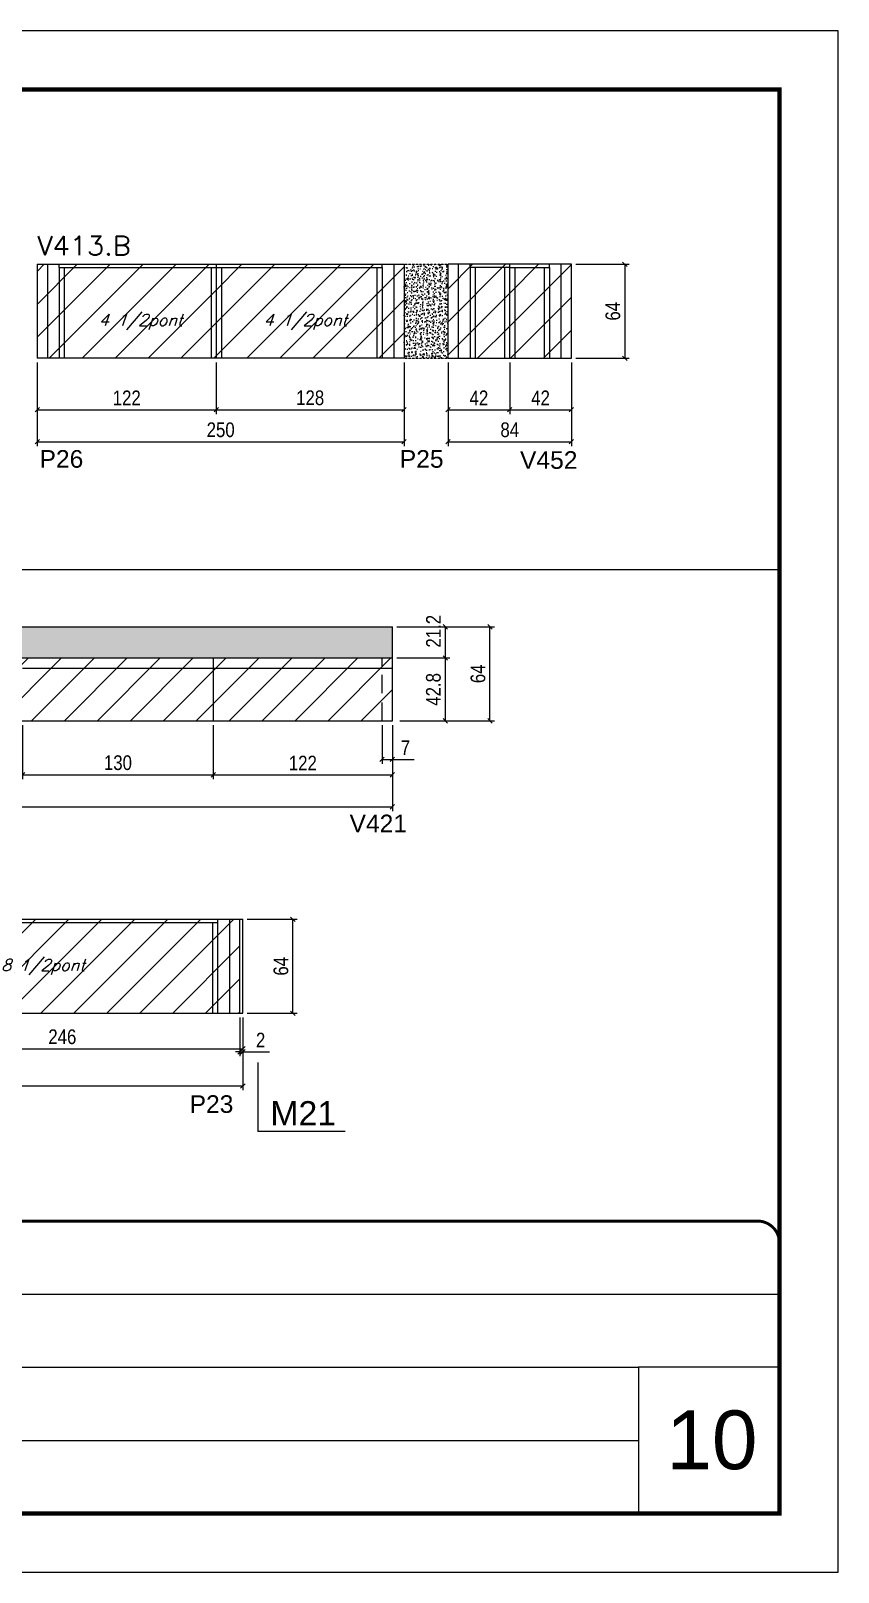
# Model space of a CAD drawing. Extents: x 137137 to 143418, y 10464 to 34486.
# Drawn here: x 139671 to 140221, y 31139 to 32189 of the extents above; entities that cross this region are included whole.
import ezdxf

# ---------------------------------------------------------------- set-up
doc = ezdxf.new("R2010")
doc.units = 0
for name, pattern in [('CONTINUO', [0]), ('DASHED', [0.75, 0.5, -0.25]), ('HIDDEN', [0.375, 0.25, -0.125])]:
    doc.linetypes.add(name, pattern=pattern)
for name, color, linetype in [('5', 5, 'Continuous'), ('COTA', 241, 'Continuous'), ('NOMENCLATURA', 7, 'Continuous'), ('Painéis', 200, 'Continuous'), ('Reaproveitamento', 251, 'Continuous'), ('SARR_2.2x7', 40, 'Continuous'), ('SARR_3.5x7', 81, 'Continuous'), ('texto', 7, 'Continuous')]:
    doc.layers.add(name, color=color, linetype=linetype)
for name, color, linetype, lineweight in [('CARIMBO', 255, 'Continuous', 9), ('Folhas', 255, 'Continuous', 9), ('Sarr 2.2x7', 40, 'Continuous', 9), ('SARRAFO DE PRESSAO', 251, 'DASHED', 9), ('Texto Seção', 7, 'Continuous', 15)]:
    doc.layers.add(name, color=color, linetype=linetype, lineweight=lineweight)
doc.styles.add('ARIAL', font='arial.ttf')
doc.styles.add('COTA TECNICA', font='techl___.ttf', dxfattribs={"height": 10})
doc.styles.add('COTA TECNICA-50', font='techl___.ttf', dxfattribs={"height": 9})
doc.styles.add('REGUA-120', font='ROMANS.shx', dxfattribs={"height": 15})
doc.styles.add('Romans', font='romans.shx')
doc.styles.get("Standard").update_dxf_attribs({"font": 'arial.ttf'})
doc.dimstyles.new('COTA PAINEL-50', dxfattribs={"dimtxt": 9, "dimasz": 3, "dimexe": 3, "dimexo": 3, "dimgap": 3, "dimtad": 1, "dimdec": 1, "dimzin": 12, "dimdsep": 46, "dimtxsty": 'COTA TECNICA-50', "dimblk1": 'OBLIQUE', "dimblk2": 'OBLIQUE', "dimsah": 1, "dimcen": 0.9, "dimclrd": 4, "dimclre": 4, "dimclrt": 240, "dimadec": 1, "dimazin": 3, "dimtfac": 1, "dimtdec": 1, "dimtmove": 0, "dimatfit": 3, "dimfxl": 1, "dimtolj": 1, "dimtzin": 12, "dimarcsym": 0})
doc.dimstyles.new('PAINEL', dxfattribs={"dimtxt": 10, "dimasz": 3, "dimexe": 3, "dimexo": 3, "dimgap": 3, "dimtad": 1, "dimdec": 1, "dimzin": 12, "dimdsep": 46, "dimtxsty": 'COTA TECNICA', "dimblk1": 'OBLIQUE', "dimblk2": 'OBLIQUE', "dimsah": 1, "dimcen": 0.9, "dimclrd": 4, "dimclre": 4, "dimclrt": 240, "dimadec": 1, "dimazin": 3, "dimtfac": 1, "dimtdec": 1, "dimtmove": 0, "dimatfit": 3, "dimfxl": 1, "dimtolj": 1, "dimtzin": 12, "dimarcsym": 0})
pattern_1 = [(45, (6477.467, -1491.911), (-11.2253202, 11.2253202), [])]

# ---------------------------------------------------------------- blocks, each defined once
blk = doc.blocks.new('9999999999')
at = {"color": 30, "linetype": 'CONTINUO'}
for p, q in [((98564.6, 34379.6), (99584, 34379.6)), ((98564.6, 34329.8), (99488, 34329.8)), ((99584, 34329.8), (99488, 34329.8)), ((99488, 34329.8), (99488, 34230.2)), ((98564.6, 34280), (99488, 34280))]:
    blk.add_line(p, q, dxfattribs=at)
at = {"color": 30, "linetype": 'CONTINUO', "const_width": 2}
blk.add_lwpolyline([(99584, 34230.2), (99584, 34414.4, 0.414214), (99569, 34429.4), (98229, 34429.4, 0.414214), (98214, 34414.4), (98214, 34245.2, 0.414214), (98229, 34230.2), (99584, 34230.2)], format="xyb", dxfattribs=at)
at = {"layer": 'Folhas'}
blk.add_lwpolyline([(98139, 34190.2), (99624, 34190.2), (99624, 35240.2), (98139, 35240.2)], close=True, dxfattribs=at)
at = {"layer": 'Folhas', "color": 30, "const_width": 3}
blk.add_lwpolyline([(98214, 34230.2), (99584, 34230.2), (99584, 35200.2), (98214, 35200.2)], close=True, dxfattribs=at)
blk = doc.blocks.new('_Oblique')
at = {"color": 0, "linetype": 'ByBlock', "lineweight": -2}
blk.add_line((-0.5, -0.5), (0.5, 0.5), dxfattribs=at)
blk = doc.blocks.new('*D303')
at = {"layer": 'COTA', "color": 4, "linetype": 'ByBlock', "lineweight": -2, "transparency": 16777216}
for p, q in [((139675, 31962.6), (139675, 31927.5)), ((139797, 31962.6), (139797, 31927.5)), ((139675, 31930.5), (139797, 31930.5))]:
    blk.add_line(p, q, dxfattribs=at)
at = {"layer": 'Defpoints', "color": 0, "linetype": 'ByBlock', "transparency": 16777216}
for p in [(139675, 31965.6), (139797, 31965.6), (139797, 31930.5)]:
    blk.add_point(p, dxfattribs=at)
at = {"layer": 'COTA', "color": 4, "linetype": 'ByBlock', "lineweight": -2, "transparency": 16777216, "xscale": 3, "yscale": 3, "zscale": 3, "rotation": 180}
blk.add_blockref('_Oblique', (139675, 31930.5), dxfattribs=at)
at = {"layer": 'COTA', "color": 4, "linetype": 'ByBlock', "lineweight": -2, "transparency": 16777216, "xscale": 3, "yscale": 3, "zscale": 3}
blk.add_blockref('_Oblique', (139797, 31930.5), dxfattribs=at)
at = {"layer": 'COTA', "color": 240, "linetype": 'ByBlock', "transparency": 16777216, "insert": (139736, 31938.6), "char_height": 10, "attachment_point": 5, "style": 'COTA TECNICA'}
blk.add_mtext('\\A1;122', dxfattribs=at)
blk = doc.blocks.new('*D304')
at = {"layer": 'COTA', "color": 4, "linetype": 'ByBlock', "lineweight": -2, "transparency": 16777216}
for p, q in [((139797, 31962.6), (139797, 31927.5)), ((139925, 31962.6), (139925, 31927.5)), ((139797, 31930.5), (139925, 31930.5))]:
    blk.add_line(p, q, dxfattribs=at)
at = {"layer": 'Defpoints', "color": 0, "linetype": 'ByBlock', "transparency": 16777216}
for p in [(139797, 31965.6), (139925, 31965.6), (139925, 31930.5)]:
    blk.add_point(p, dxfattribs=at)
at = {"layer": 'COTA', "color": 4, "linetype": 'ByBlock', "lineweight": -2, "transparency": 16777216, "xscale": 3, "yscale": 3, "zscale": 3, "rotation": 180}
blk.add_blockref('_Oblique', (139797, 31930.5), dxfattribs=at)
at = {"layer": 'COTA', "color": 4, "linetype": 'ByBlock', "lineweight": -2, "transparency": 16777216, "xscale": 3, "yscale": 3, "zscale": 3}
blk.add_blockref('_Oblique', (139925, 31930.5), dxfattribs=at)
at = {"layer": 'COTA', "color": 240, "linetype": 'ByBlock', "transparency": 16777216, "insert": (139861, 31938.6), "char_height": 10, "attachment_point": 5, "style": 'COTA TECNICA'}
blk.add_mtext('\\A1;128', dxfattribs=at)
blk = doc.blocks.new('*D305')
at = {"layer": 'COTA', "color": 4, "linetype": 'ByBlock', "lineweight": -2, "transparency": 16777216}
for p, q in [((139955, 31962.6), (139955, 31927.5)), ((139997, 31962.6), (139997, 31927.5)), ((139955, 31930.5), (139997, 31930.5))]:
    blk.add_line(p, q, dxfattribs=at)
at = {"layer": 'Defpoints', "color": 0, "linetype": 'ByBlock', "transparency": 16777216}
for p in [(139955, 31965.6), (139997, 31965.6), (139997, 31930.5)]:
    blk.add_point(p, dxfattribs=at)
at = {"layer": 'COTA', "color": 4, "linetype": 'ByBlock', "lineweight": -2, "transparency": 16777216, "xscale": 3, "yscale": 3, "zscale": 3, "rotation": 180}
blk.add_blockref('_Oblique', (139955, 31930.5), dxfattribs=at)
at = {"layer": 'COTA', "color": 4, "linetype": 'ByBlock', "lineweight": -2, "transparency": 16777216, "xscale": 3, "yscale": 3, "zscale": 3}
blk.add_blockref('_Oblique', (139997, 31930.5), dxfattribs=at)
at = {"layer": 'COTA', "color": 240, "linetype": 'ByBlock', "transparency": 16777216, "insert": (139976, 31938.6), "char_height": 10, "attachment_point": 5, "style": 'COTA TECNICA'}
blk.add_mtext('\\A1;42', dxfattribs=at)
blk = doc.blocks.new('*D306')
at = {"layer": 'COTA', "color": 4, "linetype": 'ByBlock', "lineweight": -2, "transparency": 16777216}
for p, q in [((139997, 31962.6), (139997, 31927.5)), ((140039, 31962.6), (140039, 31927.5)), ((139997, 31930.5), (140039, 31930.5))]:
    blk.add_line(p, q, dxfattribs=at)
at = {"layer": 'Defpoints', "color": 0, "linetype": 'ByBlock', "transparency": 16777216}
for p in [(139997, 31965.6), (140039, 31965.6), (140039, 31930.5)]:
    blk.add_point(p, dxfattribs=at)
at = {"layer": 'COTA', "color": 4, "linetype": 'ByBlock', "lineweight": -2, "transparency": 16777216, "xscale": 3, "yscale": 3, "zscale": 3, "rotation": 180}
blk.add_blockref('_Oblique', (139997, 31930.5), dxfattribs=at)
at = {"layer": 'COTA', "color": 4, "linetype": 'ByBlock', "lineweight": -2, "transparency": 16777216, "xscale": 3, "yscale": 3, "zscale": 3}
blk.add_blockref('_Oblique', (140039, 31930.5), dxfattribs=at)
at = {"layer": 'COTA', "color": 240, "linetype": 'ByBlock', "transparency": 16777216, "insert": (140018, 31938.6), "char_height": 10, "attachment_point": 5, "style": 'COTA TECNICA'}
blk.add_mtext('\\A1;42', dxfattribs=at)
blk = doc.blocks.new('*D313')
at = {"layer": 'COTA', "color": 4, "linetype": 'ByBlock', "lineweight": -2, "transparency": 16777216}
for p, q in [((140042, 32029.6), (140078.4, 32029.6)), ((140075.4, 32029.6), (140075.4, 31965.6)), ((140042, 31965.6), (140078.4, 31965.6))]:
    blk.add_line(p, q, dxfattribs=at)
at = {"layer": 'Defpoints', "color": 0, "linetype": 'ByBlock', "transparency": 16777216}
for p in [(140039, 32029.6), (140039, 31965.6), (140075.4, 31965.6)]:
    blk.add_point(p, dxfattribs=at)
at = {"layer": 'COTA', "color": 4, "linetype": 'ByBlock', "lineweight": -2, "transparency": 16777216, "xscale": 3, "yscale": 3, "zscale": 3}
for p, rotation in [((140075.4, 32029.6), 90), ((140075.4, 31965.6), 270)]:
    blk.add_blockref('_Oblique', p, dxfattribs=dict(at, rotation=rotation))
at = {"layer": 'COTA', "color": 240, "linetype": 'ByBlock', "transparency": 16777216, "insert": (140067.3, 31997.6), "char_height": 10, "attachment_point": 5, "rotation": 90, "style": 'COTA TECNICA'}
blk.add_mtext('\\A1;64', dxfattribs=at)
blk = doc.blocks.new('*D352')
at = {"layer": 'COTA', "color": 4, "linetype": 'ByBlock', "lineweight": -2, "transparency": 16777216}
for p, q in [((139675, 31962.6), (139675, 31905.7)), ((139925, 31962.6), (139925, 31905.7)), ((139675, 31908.7), (139925, 31908.7))]:
    blk.add_line(p, q, dxfattribs=at)
at = {"layer": 'Defpoints', "color": 0, "linetype": 'ByBlock', "transparency": 16777216}
for p in [(139675, 31965.6), (139925, 31965.6), (139925, 31908.7)]:
    blk.add_point(p, dxfattribs=at)
at = {"layer": 'COTA', "color": 4, "linetype": 'ByBlock', "lineweight": -2, "transparency": 16777216, "xscale": 3, "yscale": 3, "zscale": 3, "rotation": 180}
blk.add_blockref('_Oblique', (139675, 31908.7), dxfattribs=at)
at = {"layer": 'COTA', "color": 4, "linetype": 'ByBlock', "lineweight": -2, "transparency": 16777216, "xscale": 3, "yscale": 3, "zscale": 3}
blk.add_blockref('_Oblique', (139925, 31908.7), dxfattribs=at)
at = {"layer": 'COTA', "color": 240, "linetype": 'ByBlock', "transparency": 16777216, "insert": (139800, 31916.8), "char_height": 10, "attachment_point": 5, "style": 'COTA TECNICA'}
blk.add_mtext('\\A1;250', dxfattribs=at)
blk = doc.blocks.new('*D353')
at = {"layer": 'COTA', "color": 4, "linetype": 'ByBlock', "lineweight": -2, "transparency": 16777216}
for p, q in [((139955, 31962.6), (139955, 31905.7)), ((140039, 31962.6), (140039, 31905.7)), ((139955, 31908.7), (140039, 31908.7))]:
    blk.add_line(p, q, dxfattribs=at)
at = {"layer": 'Defpoints', "color": 0, "linetype": 'ByBlock', "transparency": 16777216}
for p in [(139955, 31965.6), (140039, 31965.6), (140039, 31908.7)]:
    blk.add_point(p, dxfattribs=at)
at = {"layer": 'COTA', "color": 4, "linetype": 'ByBlock', "lineweight": -2, "transparency": 16777216, "xscale": 3, "yscale": 3, "zscale": 3, "rotation": 180}
blk.add_blockref('_Oblique', (139955, 31908.7), dxfattribs=at)
at = {"layer": 'COTA', "color": 4, "linetype": 'ByBlock', "lineweight": -2, "transparency": 16777216, "xscale": 3, "yscale": 3, "zscale": 3}
blk.add_blockref('_Oblique', (140039, 31908.7), dxfattribs=at)
at = {"layer": 'COTA', "color": 240, "linetype": 'ByBlock', "transparency": 16777216, "insert": (139997, 31916.8), "char_height": 10, "attachment_point": 5, "style": 'COTA TECNICA'}
blk.add_mtext('\\A1;84', dxfattribs=at)
blk = doc.blocks.new('*D340')
at = {"layer": 'COTA', "color": 4, "linetype": 'ByBlock', "lineweight": -2, "transparency": 16777216}
for p, q in [((139818.1, 31583.4), (139852.2, 31583.4)), ((139849.2, 31519.4), (139849.2, 31583.4)), ((139818.1, 31519.4), (139852.2, 31519.4))]:
    blk.add_line(p, q, dxfattribs=at)
at = {"layer": 'Defpoints', "color": 0, "linetype": 'ByBlock', "transparency": 16777216}
for p in [(139815.1, 31583.4), (139849.2, 31583.4), (139815.1, 31519.4)]:
    blk.add_point(p, dxfattribs=at)
at = {"layer": 'COTA', "color": 4, "linetype": 'ByBlock', "lineweight": -2, "transparency": 16777216, "xscale": 3, "yscale": 3, "zscale": 3}
for p, rotation in [((139849.2, 31583.4), 90), ((139849.2, 31519.4), 270)]:
    blk.add_blockref('_Oblique', p, dxfattribs=dict(at, rotation=rotation))
at = {"layer": 'COTA', "color": 240, "linetype": 'ByBlock', "transparency": 16777216, "insert": (139841.1, 31551.4), "char_height": 10, "attachment_point": 5, "rotation": 90, "style": 'COTA TECNICA'}
blk.add_mtext('\\A1;64', dxfattribs=at)
blk = doc.blocks.new('*D341')
at = {"layer": 'COTA', "color": 4, "linetype": 'ByBlock', "lineweight": -2, "transparency": 16777216}
for p, q in [((139569.1, 31516.4), (139569.1, 31492.2)), ((139815.1, 31516.4), (139815.1, 31492.2)), ((139569.1, 31495.2), (139815.1, 31495.2))]:
    blk.add_line(p, q, dxfattribs=at)
at = {"layer": 'Defpoints', "color": 0, "linetype": 'ByBlock', "transparency": 16777216}
for p in [(139569.1, 31519.4), (139815.1, 31519.4), (139815.1, 31495.2)]:
    blk.add_point(p, dxfattribs=at)
at = {"layer": 'COTA', "color": 4, "linetype": 'ByBlock', "lineweight": -2, "transparency": 16777216, "xscale": 3, "yscale": 3, "zscale": 3, "rotation": 180}
blk.add_blockref('_Oblique', (139569.1, 31495.2), dxfattribs=at)
at = {"layer": 'COTA', "color": 4, "linetype": 'ByBlock', "lineweight": -2, "transparency": 16777216, "xscale": 3, "yscale": 3, "zscale": 3}
blk.add_blockref('_Oblique', (139815.1, 31495.2), dxfattribs=at)
at = {"layer": 'COTA', "color": 240, "linetype": 'ByBlock', "transparency": 16777216, "insert": (139692.1, 31503.3), "char_height": 10, "attachment_point": 5, "style": 'COTA TECNICA'}
blk.add_mtext('\\A1;246', dxfattribs=at)
blk = doc.blocks.new('*D356')
at = {"layer": 'COTA', "color": 4, "linetype": 'ByBlock', "lineweight": -2, "transparency": 16777216}
for p, q in [((139813.1, 31516.4), (139813.1, 31490.1)), ((139815.1, 31516.4), (139815.1, 31490.1)), ((139813.1, 31493.1), (139810.1, 31493.1)), ((139813.1, 31493.1), (139815.1, 31493.1)), ((139815.1, 31493.1), (139833.2, 31493.1))]:
    blk.add_line(p, q, dxfattribs=at)
at = {"layer": 'Defpoints', "color": 0, "linetype": 'ByBlock', "transparency": 16777216}
for p in [(139813.1, 31519.4), (139815.1, 31519.4), (139815.1, 31493.1)]:
    blk.add_point(p, dxfattribs=at)
at = {"layer": 'COTA', "color": 4, "linetype": 'ByBlock', "lineweight": -2, "transparency": 16777216, "xscale": 3, "yscale": 3, "zscale": 3}
blk.add_blockref('_Oblique', (139813.1, 31493.1), dxfattribs=at)
at = {"layer": 'COTA', "color": 4, "linetype": 'ByBlock', "lineweight": -2, "transparency": 16777216, "xscale": 3, "yscale": 3, "zscale": 3, "rotation": 180}
blk.add_blockref('_Oblique', (139815.1, 31493.1), dxfattribs=at)
at = {"layer": 'COTA', "color": 240, "linetype": 'ByBlock', "transparency": 16777216, "insert": (139827.2, 31501.1), "char_height": 10, "attachment_point": 5, "style": 'COTA TECNICA'}
blk.add_mtext('\\A1;2', dxfattribs=at)
blk = doc.blocks.new('*D247')
at = {"layer": 'COTA', "color": 4, "linetype": 'ByBlock', "lineweight": -2, "transparency": 16777216}
for p, q in [((139146, 31715.6), (139146, 31657)), ((139917, 31715.6), (139917, 31657)), ((139146, 31660), (139917, 31660))]:
    blk.add_line(p, q, dxfattribs=at)
at = {"layer": 'Defpoints', "color": 0, "linetype": 'ByBlock', "transparency": 16777216}
for p in [(139146, 31718.6), (139917, 31718.6), (139917, 31660)]:
    blk.add_point(p, dxfattribs=at)
at = {"layer": 'COTA', "color": 4, "linetype": 'ByBlock', "lineweight": -2, "transparency": 16777216, "xscale": 3, "yscale": 3, "zscale": 3, "rotation": 180}
blk.add_blockref('_Oblique', (139146, 31660), dxfattribs=at)
at = {"layer": 'COTA', "color": 4, "linetype": 'ByBlock', "lineweight": -2, "transparency": 16777216, "xscale": 3, "yscale": 3, "zscale": 3}
blk.add_blockref('_Oblique', (139917, 31660), dxfattribs=at)
at = {"layer": 'COTA', "color": 240, "linetype": 'ByBlock', "transparency": 16777216, "insert": (139531.5, 31668), "char_height": 10, "attachment_point": 5, "style": 'COTA TECNICA'}
blk.add_mtext('\\A1;771', dxfattribs=at)
blk = doc.blocks.new('*D358')
at = {"layer": 'COTA', "color": 4, "linetype": 'ByBlock', "lineweight": -2, "transparency": 16777216}
for p, q in [((139136.1, 31516.4), (139136.1, 31466.9)), ((139815.1, 31516.4), (139815.1, 31466.9)), ((139136.1, 31469.9), (139815.1, 31469.9))]:
    blk.add_line(p, q, dxfattribs=at)
at = {"layer": 'Defpoints', "color": 0, "linetype": 'ByBlock', "transparency": 16777216}
for p in [(139136.1, 31519.4), (139815.1, 31519.4), (139815.1, 31469.9)]:
    blk.add_point(p, dxfattribs=at)
at = {"layer": 'COTA', "color": 4, "linetype": 'ByBlock', "lineweight": -2, "transparency": 16777216, "xscale": 3, "yscale": 3, "zscale": 3, "rotation": 180}
blk.add_blockref('_Oblique', (139136.1, 31469.9), dxfattribs=at)
at = {"layer": 'COTA', "color": 4, "linetype": 'ByBlock', "lineweight": -2, "transparency": 16777216, "xscale": 3, "yscale": 3, "zscale": 3}
blk.add_blockref('_Oblique', (139815.1, 31469.9), dxfattribs=at)
at = {"layer": 'COTA', "color": 240, "linetype": 'ByBlock', "transparency": 16777216, "insert": (139475.6, 31477.5), "char_height": 9, "attachment_point": 5, "style": 'COTA TECNICA-50'}
blk.add_mtext('\\A1;679', dxfattribs=at)
blk = doc.blocks.new('*D249')
at = {"layer": 'COTA', "color": 4, "linetype": 'ByBlock', "lineweight": -2, "transparency": 16777216}
for p, q in [((139920, 31761.4), (139956.1, 31761.4)), ((139953.1, 31718.6), (139953.1, 31761.4)), ((139922, 31718.6), (139956.1, 31718.6))]:
    blk.add_line(p, q, dxfattribs=at)
at = {"layer": 'Defpoints', "color": 0, "linetype": 'ByBlock', "transparency": 16777216}
for p in [(139917, 31761.4), (139953.1, 31761.4), (139919, 31718.6)]:
    blk.add_point(p, dxfattribs=at)
at = {"layer": 'COTA', "color": 4, "linetype": 'ByBlock', "lineweight": -2, "transparency": 16777216, "xscale": 3, "yscale": 3, "zscale": 3}
for p, rotation in [((139953.1, 31761.4), 90), ((139953.1, 31718.6), 270)]:
    blk.add_blockref('_Oblique', p, dxfattribs=dict(at, rotation=rotation))
at = {"layer": 'COTA', "color": 240, "linetype": 'ByBlock', "transparency": 16777216, "insert": (139945, 31740), "char_height": 10, "attachment_point": 5, "rotation": 90, "style": 'COTA TECNICA'}
blk.add_mtext('\\A1;42.8', dxfattribs=at)
blk = doc.blocks.new('*D250')
at = {"layer": 'COTA', "color": 4, "linetype": 'ByBlock', "lineweight": -2, "transparency": 16777216}
for p, q in [((139920, 31782.6), (139956.1, 31782.6)), ((139953.1, 31761.4), (139953.1, 31782.6)), ((139920, 31761.4), (139956.1, 31761.4))]:
    blk.add_line(p, q, dxfattribs=at)
at = {"layer": 'Defpoints', "color": 0, "linetype": 'ByBlock', "transparency": 16777216}
for p in [(139917, 31782.6), (139953.1, 31782.6), (139917, 31761.4)]:
    blk.add_point(p, dxfattribs=at)
at = {"layer": 'COTA', "color": 4, "linetype": 'ByBlock', "lineweight": -2, "transparency": 16777216, "xscale": 3, "yscale": 3, "zscale": 3}
for p, rotation in [((139953.1, 31782.6), 90), ((139953.1, 31761.4), 270)]:
    blk.add_blockref('_Oblique', p, dxfattribs=dict(at, rotation=rotation))
at = {"layer": 'COTA', "color": 240, "linetype": 'ByBlock', "transparency": 16777216, "insert": (139945, 31779.6), "char_height": 10, "attachment_point": 5, "rotation": 90, "style": 'COTA TECNICA'}
blk.add_mtext('\\A1;21.2', dxfattribs=at)
blk = doc.blocks.new('*D251')
at = {"layer": 'COTA', "color": 4, "linetype": 'ByBlock', "lineweight": -2, "transparency": 16777216}
for p, q in [((139920, 31782.6), (139986.5, 31782.6)), ((139983.5, 31718.6), (139983.5, 31782.6)), ((139922, 31718.6), (139986.5, 31718.6))]:
    blk.add_line(p, q, dxfattribs=at)
at = {"layer": 'Defpoints', "color": 0, "linetype": 'ByBlock', "transparency": 16777216}
for p in [(139917, 31782.6), (139983.5, 31782.6), (139919, 31718.6)]:
    blk.add_point(p, dxfattribs=at)
at = {"layer": 'COTA', "color": 4, "linetype": 'ByBlock', "lineweight": -2, "transparency": 16777216, "xscale": 3, "yscale": 3, "zscale": 3}
for p, rotation in [((139983.5, 31782.6), 90), ((139983.5, 31718.6), 270)]:
    blk.add_blockref('_Oblique', p, dxfattribs=dict(at, rotation=rotation))
at = {"layer": 'COTA', "color": 240, "linetype": 'ByBlock', "transparency": 16777216, "insert": (139975.4, 31750.6), "char_height": 10, "attachment_point": 5, "rotation": 90, "style": 'COTA TECNICA'}
blk.add_mtext('\\A1;64', dxfattribs=at)
blk = doc.blocks.new('*D1145')
at = {"layer": 'COTA', "color": 4, "lineweight": -2, "ltscale": 25, "transparency": 16777216}
for p, q in [((139910, 31715.6), (139910, 31689.3)), ((139917, 31715.6), (139917, 31689.3)), ((139910, 31692.3), (139917, 31692.3)), ((139917, 31692.3), (139931.8, 31692.3))]:
    blk.add_line(p, q, dxfattribs=at)
at = {"layer": 'Defpoints', "color": 0, "ltscale": 25, "transparency": 16777216}
for p in [(139910, 31718.6), (139917, 31718.6), (139917, 31692.3)]:
    blk.add_point(p, dxfattribs=at)
at = {"layer": 'COTA', "color": 4, "lineweight": -2, "ltscale": 25, "transparency": 16777216, "xscale": 3, "yscale": 3, "zscale": 3, "rotation": 180}
blk.add_blockref('_Oblique', (139910, 31692.3), dxfattribs=at)
at = {"layer": 'COTA', "color": 4, "lineweight": -2, "ltscale": 25, "transparency": 16777216, "xscale": 3, "yscale": 3, "zscale": 3}
blk.add_blockref('_Oblique', (139917, 31692.3), dxfattribs=at)
at = {"layer": 'COTA', "color": 240, "ltscale": 25, "transparency": 16777216, "insert": (139925.9, 31700.3), "char_height": 10, "attachment_point": 5, "style": 'COTA TECNICA'}
blk.add_mtext('\\A1;7', dxfattribs=at)
blk = doc.blocks.new('*D1146')
at = {"layer": 'COTA', "color": 4, "lineweight": -2, "ltscale": 25, "transparency": 16777216}
for p, q in [((139665, 31715.6), (139665, 31678.8)), ((139795, 31715.6), (139795, 31678.8)), ((139665, 31681.8), (139795, 31681.8))]:
    blk.add_line(p, q, dxfattribs=at)
at = {"layer": 'Defpoints', "color": 0, "ltscale": 25, "transparency": 16777216}
for p in [(139665, 31718.6), (139795, 31718.6), (139795, 31681.8)]:
    blk.add_point(p, dxfattribs=at)
at = {"layer": 'COTA', "color": 4, "lineweight": -2, "ltscale": 25, "transparency": 16777216, "xscale": 3, "yscale": 3, "zscale": 3, "rotation": 180}
blk.add_blockref('_Oblique', (139665, 31681.8), dxfattribs=at)
at = {"layer": 'COTA', "color": 4, "lineweight": -2, "ltscale": 25, "transparency": 16777216, "xscale": 3, "yscale": 3, "zscale": 3}
blk.add_blockref('_Oblique', (139795, 31681.8), dxfattribs=at)
at = {"layer": 'COTA', "color": 240, "ltscale": 25, "transparency": 16777216, "insert": (139730, 31690), "char_height": 10, "attachment_point": 5, "style": 'COTA TECNICA'}
blk.add_mtext('\\A1;130', dxfattribs=at)
blk = doc.blocks.new('*D1147')
at = {"layer": 'COTA', "color": 4, "lineweight": -2, "ltscale": 25, "transparency": 16777216}
for p, q in [((139795, 31715.6), (139795, 31678.8)), ((139917, 31715.6), (139917, 31678.8)), ((139795, 31681.8), (139917, 31681.8))]:
    blk.add_line(p, q, dxfattribs=at)
at = {"layer": 'Defpoints', "color": 0, "ltscale": 25, "transparency": 16777216}
for p in [(139795, 31718.6), (139917, 31718.6), (139917, 31681.8)]:
    blk.add_point(p, dxfattribs=at)
at = {"layer": 'COTA', "color": 4, "lineweight": -2, "ltscale": 25, "transparency": 16777216, "xscale": 3, "yscale": 3, "zscale": 3, "rotation": 180}
blk.add_blockref('_Oblique', (139795, 31681.8), dxfattribs=at)
at = {"layer": 'COTA', "color": 4, "lineweight": -2, "ltscale": 25, "transparency": 16777216, "xscale": 3, "yscale": 3, "zscale": 3}
blk.add_blockref('_Oblique', (139917, 31681.8), dxfattribs=at)
at = {"layer": 'COTA', "color": 240, "ltscale": 25, "transparency": 16777216, "insert": (139856, 31689.8), "char_height": 10, "attachment_point": 5, "style": 'COTA TECNICA'}
blk.add_mtext('\\A1;122', dxfattribs=at)

msp = doc.modelspace()

# ---------------------------------------------------------------- hatches: boundary and pattern name
at = {"layer": 'COTA', "linetype": 'ByBlock'}
h = msp.add_hatch(dxfattribs=at)
h.set_pattern_fill('AR-CONC', color=256, scale=0.03)
h.set_pattern_definition([(50, (6477.467, -1491.9113), (5.46554007, -0.47817257), [0.5715, -6.2865]), (355, (6477.467, -1491.9113), (-1.05730264, 5.73170536), [0.4572, -5.02921753]), (100.4514447, (6477.9223, -1491.951), (4.40823741, 5.25353256), [0.48570026, -5.34270734]), (46.1842, (6477.467, -1490.387), (8.13237123, -1.26126984), [0.85725, -9.42975]), (96.6355576, (6478.1446, -1490.4924), (7.122124, 7.42278374), [0.7285507, -8.01406824]), (351.184151, (6477.467, -1490.387), (7.122124, 7.42278374), [0.685799, -7.54379196]), (21, (6478.229, -1490.7683), (4.54843174, -3.06795595), [0.5715, -6.2865]), (326, (6478.229, -1490.7683), (1.85406085, 5.52563898), [0.4572, -5.0292]), (71.451445, (6478.608, -1491.024), (6.40249258, 2.45768307), [0.48570026, -5.34269813]), (37.5, (6477.4669, -1491.9113), (0.092658098, 2.536651166), [0, -4.96824, 0, -5.1054, 0, -5.04825]), (7.5, (6477.4669, -1491.9113), (2.004589875, 3.005417245), [0, -2.91084, 0, -4.85394, 0, -1.92405]), (327.5, (6475.7676, -1491.9113), (4.067717855, -0.17186232), [0, -1.905, 0, -5.9436, 0, -7.8867]), (317.5, (6475.0056, -1491.9113), (4.44387544, 0.76279473), [0, -2.4765, 0, -3.94716, 0, -5.6007])])
h.paths.add_polyline_path([(139924.97, 31965.59), (139954.97, 31965.59), (139954.97, 32029.59), (139924.97, 32029.59)])
h = msp.add_hatch(dxfattribs=at)
h.set_pattern_fill('AR-CONC', color=256, scale=0.03)
h.set_pattern_definition([(50, (-52330.6717, -1152.686), (5.46554007, -0.47817257), [0.5715, -6.2865]), (355, (-52330.672, -1152.686), (-1.05730264, 5.73170536), [0.4572, -5.02921753]), (100.4514447, (-52330.2163, -1152.726), (4.40823741, 5.25353256), [0.48570026, -5.34270734]), (46.1842, (-52330.672, -1151.162), (8.13237123, -1.26126984), [0.85725, -9.42975]), (96.6355576, (-52329.994, -1151.267), (7.12212402, 7.42278374), [0.7285507, -8.01406824]), (351.184151, (-52330.672, -1151.162), (7.12212402, 7.42278374), [0.685799, -7.54379196]), (21, (-52329.9097, -1151.543), (4.54843174, -3.06795595), [0.5715, -6.2865]), (326, (-52329.91, -1151.543), (1.85406085, 5.52563898), [0.4572, -5.0292]), (71.451445, (-52329.5307, -1151.7986), (6.40249258, 2.45768307), [0.48570026, -5.34269813]), (37.5, (-52330.6717, -1152.6859), (0.092658098, 2.536651166), [0, -4.96824, 0, -5.1054, 0, -5.04825]), (7.5, (-52330.6717, -1152.686), (2.004589875, 3.005417245), [0, -2.91084, 0, -4.85394, 0, -1.92405]), (327.5, (-52332.371, -1152.6859), (4.067717855, -0.17186232), [0, -1.905, 0, -5.9436, 0, -7.8867]), (317.5, (-52333.133, -1152.686), (4.44387544, 0.76279473), [0, -2.4765, 0, -3.94716, 0, -5.6007])])
h.paths.add_polyline_path([(139917.04, 31782.6), (139146.02, 31782.6), (139146.02, 31761.4), (139917.04, 31761.4)])
at = {"layer": 'Reaproveitamento', "linetype": 'ByBlock'}
h = msp.add_hatch(dxfattribs=at)
h.set_pattern_fill('ANSI31', color=256, scale=5)
h.set_pattern_definition(pattern_1)
h.paths.add_polyline_path([(139674.97, 32029.59), (139674.97, 31965.59), (139796.97, 31965.59), (139796.97, 32029.59)])
h = msp.add_hatch(dxfattribs=at)
h.set_pattern_fill('ANSI31', color=256, scale=5)
h.set_pattern_definition(pattern_1)
h.paths.add_polyline_path([(139796.97, 32029.59), (139796.97, 31965.59), (139924.97, 31965.59), (139924.97, 32029.59)])
h = msp.add_hatch(dxfattribs=at)
h.set_pattern_fill('ANSI31', color=256, scale=5)
h.set_pattern_definition(pattern_1)
h.paths.add_polyline_path([(139954.97, 31965.59), (139996.97, 31965.59), (139996.97, 32029.59), (139954.97, 32029.59)])
h = msp.add_hatch(dxfattribs=at)
h.set_pattern_fill('ANSI31', color=256, scale=5)
h.set_pattern_definition(pattern_1)
h.paths.add_polyline_path([(139996.97, 31965.59), (140038.97, 31965.59), (140038.97, 32029.59), (139996.97, 32029.59)])
h = msp.add_hatch(dxfattribs=at)
h.set_pattern_fill('ANSI31', color=256, scale=5)
h.set_pattern_definition([(45, (7966.012, 75.967), (-11.2253202, 11.2253202), [])])
h.paths.add_polyline_path([(139917.03, 31718.6), (139917.03, 31761.4), (139421.03, 31761.4), (139421.03, 31718.6)])
h.paths.add_polyline_path([(139463.73, 31731.61), (139537.82, 31731.61), (139543.32, 31747.59), (139469.23, 31747.59)], flags=16)
h = msp.add_hatch(dxfattribs=at)
h.set_pattern_fill('ANSI31', color=256, scale=5)
h.set_pattern_definition([(45, (7988.111, 72.105), (-11.2253202, 11.2253202), [])])
h.paths.add_polyline_path([(139569.13, 31583.4), (139569.13, 31519.4), (139813.13, 31519.4), (139813.13, 31583.4)])
h.paths.add_polyline_path([(139642.64, 31542.92), (139710.26, 31542.92), (139715.76, 31558.89), (139648.14, 31558.89)], flags=24)

# ---------------------------------------------------------------- linework, layer by layer
at = {"layer": 'COTA', "linetype": 'DASHED', "ltscale": 0.3}
for p, q in [((139924.97, 32029.59), (139954.97, 32029.59)), ((139924.97, 31965.59), (139954.97, 31965.59))]:
    msp.add_line(p, q, dxfattribs=at)
at = {"layer": 'COTA', "linetype": 'ByBlock'}
for p, q in [((140180.79, 31821.52), (138810.79, 31821.52)), ((139195, 31782.6), (139917.04, 31782.6)), ((139917.04, 31761.4), (139917.04, 31782.6))]:
    msp.add_line(p, q, dxfattribs=at)
at = {"layer": 'NOMENCLATURA', "linetype": 'Continuous'}
for p in [(139825.33, 31485.88), (139884.94, 31438.8)]:
    msp.add_line(p, (139825.33, 31438.8), dxfattribs=at)
at = {"layer": 'Painéis', "linetype": 'ByBlock'}
for p, q in [((139674.97, 32029.59), (139924.97, 32029.59)), ((139674.97, 32029.59), (139674.97, 31965.59)), ((139796.97, 32029.59), (139796.97, 31965.59)), ((139924.97, 32029.59), (139924.97, 31965.59)), ((139954.97, 31965.59), (139954.97, 32029.59)), ((140038.97, 32029.59), (139954.97, 32029.59)), ((139996.97, 31965.59), (139996.97, 32029.59)), ((140038.97, 31965.59), (140038.97, 32029.59)), ((139924.97, 31965.59), (139674.97, 31965.59)), ((139954.97, 31965.59), (140038.97, 31965.59)), ((139146.02, 31761.4), (139917.03, 31761.4)), ((139795.03, 31718.6), (139795.03, 31761.4)), ((139917.03, 31718.6), (139917.03, 31761.4)), ((139146.02, 31718.6), (139917.03, 31718.6)), ((139136.12, 31583.4), (139815.13, 31583.4)), ((139813.13, 31519.4), (139813.13, 31583.4)), ((139815.13, 31519.4), (139815.13, 31583.4)), ((139136.12, 31519.4), (139815.13, 31519.4))]:
    msp.add_line(p, q, dxfattribs=at)
at = {"layer": 'Sarr 2.2x7'}
msp.add_line((139806.13, 31583.4), (139806.13, 31519.4), dxfattribs=at)
at = {"layer": 'SARR_2.2x7', "linetype": 'Continuous', "ltscale": 50}
for p, q in [((139681.97, 32029.59), (139681.97, 31965.59)), ((139689.97, 32027.39), (139689.97, 32029.59)), ((139689.97, 32027.39), (139796.97, 32027.39)), ((139796.97, 32027.39), (139909.97, 32027.39)), ((139909.97, 32027.39), (139909.97, 32029.59)), ((139917.97, 32029.59), (139917.97, 31965.59)), ((139961.97, 31965.59), (139961.97, 32029.59)), ((139969.97, 32027.39), (139969.97, 32029.59)), ((139996.97, 32027.39), (139969.97, 32027.39)), ((139996.97, 32027.39), (140023.97, 32027.39)), ((140023.97, 32027.39), (140023.97, 32029.59)), ((140031.97, 31965.59), (140031.97, 32029.59)), ((139569.13, 31581.2), (139798.13, 31581.2)), ((139798.13, 31581.2), (139798.13, 31583.4))]:
    msp.add_line(p, q, dxfattribs=at)
at = {"layer": 'SARR_2.2x7', "linetype": 'Continuous'}
for p, q in [((139665.03, 31754.4), (139795.03, 31754.4)), ((139795.03, 31754.4), (139917.03, 31754.4))]:
    msp.add_line(p, q, dxfattribs=at)
at = {"layer": 'SARR_2.2x7', "linetype": 'HIDDEN', "ltscale": 50}
msp.add_line((139910.03, 31718.6), (139910.03, 31761.4), dxfattribs=at)
at = {"layer": 'SARR_3.5x7'}
for p, q in [((139689.97, 32027.39), (139689.97, 31965.59)), ((139693.47, 32027.39), (139693.47, 31965.59)), ((139793.47, 32027.39), (139793.47, 31965.59)), ((139800.47, 32027.39), (139800.47, 31965.59)), ((139906.47, 32027.39), (139906.47, 31965.59)), ((139909.97, 32027.39), (139909.97, 31965.59)), ((139969.97, 32027.39), (139969.97, 31965.59)), ((139973.47, 32027.39), (139973.47, 31965.59)), ((139993.47, 32027.39), (139993.47, 31965.59)), ((140000.47, 32027.39), (140000.47, 31965.59)), ((140020.47, 32027.39), (140020.47, 31965.59)), ((140023.97, 32027.39), (140023.97, 31965.59)), ((139794.63, 31519.4), (139794.63, 31581.2)), ((139798.13, 31519.4), (139798.13, 31581.2))]:
    msp.add_line(p, q, dxfattribs=at)

# ---------------------------------------------------------------- block references
at = {"layer": 'SARRAFO DE PRESSAO', "color": 6, "linetype": 'ByBlock'}
msp.add_blockref('9999999999', (40596.81, -3051.58), dxfattribs=at)

# ---------------------------------------------------------------- texts
at = {"layer": '5', "linetype": 'Continuous'}
for s, p in [('P26', (139676.57, 31891)), ('P25', (139922.07, 31891)), ('V452', (140003.98, 31890.26)), ('V421', (139887.84, 31642.66)), ('P23', (139778.85, 31451.51))]:
    msp.add_text(s, height=12, rotation=0.00004, dxfattribs=at).set_placement(p)
at = {"layer": 'CARIMBO', "style": 'ARIAL'}
msp.add_text('10', height=40, dxfattribs=at).set_placement((140103.65, 31208.77))
at = {"layer": 'NOMENCLATURA', "linetype": 'Continuous'}
msp.add_text('M21', height=16.5, dxfattribs=at).set_placement((139833.83, 31442.99))
at = {"layer": 'texto', "color": 2, "char_height": 8, "attachment_point": 5, "style": 'Romans'}
for s, insert in [('{\\Q19;\\C256;4 1/2pont}', (139745.53, 31990.33)), ('{\\Q19;\\C256;4 1/2pont}', (139857.73, 31990.33)), ('{\\Q19;\\C256;8 1/2pont}', (139679.01, 31550.91))]:
    msp.add_mtext(s, dxfattribs=dict(at, insert=insert))
at = {"layer": 'Texto Seção', "style": 'REGUA-120', "width": 1.05}
msp.add_text('V413.B', height=13, dxfattribs=at).set_placement((139674.97, 32035.78))

# ---------------------------------------------------------------- dimensions: what is measured, and where the dimension line sits
at = {"layer": 'COTA', "linetype": 'ByBlock'}
for base, p1, p2, picture, middle in [((140075.36, 31965.59), (140038.97, 32029.59), (140038.97, 31965.59), '*D313', (140067.26, 31997.59)), ((139983.51, 31782.6), (139919.03, 31718.6), (139917.04, 31782.6), '*D251', (139975.41, 31750.6)), ((139953.06, 31761.4), (139919.03, 31718.6), (139917.04, 31761.4), '*D249', (139944.97, 31740)), ((139849.16, 31583.4), (139815.13, 31519.4), (139815.13, 31583.4), '*D340', (139841.06, 31551.4))]:
    dim = msp.add_linear_dim(base=base, p1=p1, p2=p2, angle=90, dimstyle='PAINEL', dxfattribs=at)
    dim.commit()
    dim.dimension.update_dxf_attribs({"geometry": picture, "text_midpoint": middle})
for base, p1, p2, picture, middle in [((139796.97, 31930.55), (139674.97, 31965.59), (139796.97, 31965.59), '*D303', (139735.97, 31938.61)), ((139924.97, 31908.68), (139674.97, 31965.59), (139924.97, 31965.59), '*D352', (139799.97, 31916.79)), ((139996.97, 31930.55), (139954.97, 31965.59), (139996.97, 31965.59), '*D305', (139975.97, 31938.62)), ((140038.97, 31908.68), (139954.97, 31965.59), (140038.97, 31965.59), '*D353', (139996.97, 31916.77)), ((139917.03, 31659.97), (139146.02, 31718.6), (139917.03, 31718.6), '*D247', (139531.53, 31668.04)), ((139815.13, 31493.11), (139813.13, 31519.4), (139815.13, 31519.4), '*D356', (139827.19, 31501.11))]:
    dim = msp.add_linear_dim(base=base, p1=p1, p2=p2, dimstyle='PAINEL', dxfattribs=at)
    dim.commit()
    dim.dimension.update_dxf_attribs({"geometry": picture, "text_midpoint": middle})
for base, p1, p2, picture, middle in [((139924.97, 31930.55), (139796.97, 31965.59), (139924.97, 31965.59), '*D304', (139860.97, 31938.64)), ((140038.97, 31930.55), (139996.97, 31965.59), (140038.97, 31965.59), '*D306', (140017.97, 31938.62)), ((139815.13, 31495.19), (139569.13, 31519.4), (139815.13, 31519.4), '*D341', (139692.13, 31503.29))]:
    dim = msp.add_linear_dim(base=base, p1=p1, p2=p2, dimstyle='PAINEL', override={"dimtmove": 1}, dxfattribs=at)
    dim.commit()
    dim.dimension.update_dxf_attribs({"geometry": picture, "text_midpoint": middle})
dim = msp.add_linear_dim(base=(139953.06, 31782.6), p1=(139917.04, 31761.4), p2=(139917.04, 31782.6), angle=90, dimstyle='PAINEL', override={"dimtmove": 1}, dxfattribs=at)
dim.commit()
dim.dimension.update_dxf_attribs({"geometry": '*D250', "text_midpoint": (139953.06, 31779.6), "dimtype": 160})
at = {"layer": 'COTA', "ltscale": 25}
for base, p1, p2, picture, middle in [((139795.03, 31681.79), (139665.03, 31718.6), (139795.03, 31718.6), '*D1146', (139730.03, 31690.01)), ((139917.03, 31692.27), (139910.03, 31718.6), (139917.03, 31718.6), '*D1145', (139925.9, 31700.35))]:
    dim = msp.add_linear_dim(base=base, p1=p1, p2=p2, dimstyle='PAINEL', dxfattribs=at)
    dim.commit()
    dim.dimension.update_dxf_attribs({"geometry": picture, "text_midpoint": middle})
dim = msp.add_linear_dim(base=(139917.03, 31681.79), p1=(139795.03, 31718.6), p2=(139917.03, 31718.6), dimstyle='PAINEL', override={"dimtmove": 1}, dxfattribs=at)
dim.commit()
dim.dimension.update_dxf_attribs({"geometry": '*D1147', "text_midpoint": (139856.03, 31689.85)})
at = {"layer": 'COTA', "linetype": 'ByBlock'}
dim = msp.add_aligned_dim(p1=(139136.12, 31519.4), p2=(139815.13, 31519.4), distance=-49.55, dimstyle='COTA PAINEL-50', override={"dimarcsym": 1}, dxfattribs=at)
dim.commit()
dim.dimension.update_dxf_attribs({"geometry": '*D358', "text_midpoint": (139475.63, 31477.47)})

doc.saveas('drawing.dxf')
